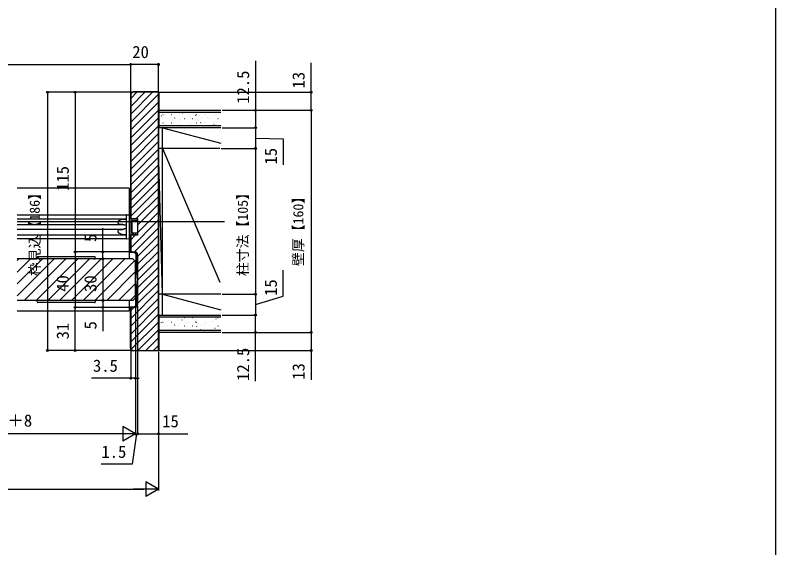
# Model space of a CAD drawing. Units: millimetres, scale not verified. Extents: x -525 to 525, y -783 to 779.
# Drawn here: x -23 to 525, y -400 to -16 of the extents above; entities that cross this region are included whole.
import ezdxf
from ezdxf.enums import TextEntityAlignment as Align

# ---------------------------------------------------------------- set-up
doc = ezdxf.new("R2010")
doc.units = ezdxf.units.MM
doc.header["$LTSCALE"] = 4
for name, color, linetype in [('0-5_YKK_12', 2, 'Continuous'), ('0-6_YKK_13', 4, 'Continuous'), ('0-8_YKK_D', 6, 'Continuous'), ('0-9_YKK_ZWAK', 7, 'Continuous'), ('0-A_YSS_K', 3, 'Continuous'), ('0-B_YSS_KE', 3, 'Continuous')]:
    doc.layers.add(name, color=color, linetype=linetype)
doc.styles.add('ＭＳ ゴシック', font='')
doc.styles.get('ＭＳ ゴシック').set_extended_font_data('MS Gothic')

msp = doc.modelspace()

# ---------------------------------------------------------------- linework, layer by layer
at = {"layer": '0-5_YKK_12'}
for p, q in [((59, -140.478), (-21.75, -140.478)), ((59, -140.478), (59, -191.478)), ((57.019, -159.978), (-21.75, -159.978)), ((-21.75, -162.578), (57, -162.578)), ((-21.75, -164.478), (127.5, -164.478)), ((-21.75, -166.778), (54.786, -166.778)), ((-21.75, -170.178), (54.786, -170.178)), ((57, -174.378), (-21.75, -174.378)), ((57.019, -176.978), (-21.75, -176.978)), ((61.5, -191.478), (-21.75, -191.478)), ((-21.75, -192.581), (-20.647, -191.478)), ((-21.75, -201.066), (-12.161, -191.478)), ((-21.75, -209.551), (-3.676, -191.478)), ((-21.75, -218.037), (4.809, -191.478)), ((-16.706, -221.478), (13.294, -191.478)), ((-8.22, -221.478), (21.78, -191.478)), ((0.265, -221.478), (30.265, -191.478)), ((8.75, -221.478), (38.75, -191.478)), ((17.236, -221.478), (47.236, -191.478)), ((25.721, -221.478), (55.721, -191.478)), ((61.5, -191.478), (63.5, -193.478)), ((34.206, -221.478), (62.853, -192.831)), ((63.5, -219.478), (63.5, -193.478)), ((42.691, -221.478), (63.5, -200.669)), ((51.177, -221.478), (63.475, -209.179)), ((59.662, -221.478), (63.5, -217.639)), ((61.5, -221.478), (-21.75, -221.478)), ((59, -221.478), (59, -228.978)), ((61.5, -221.478), (63.5, -219.478)), ((-21.75, -228.978), (59, -228.978))]:
    msp.add_line(p, q, dxfattribs=at)
at = {"layer": '0-6_YKK_13'}
for p, q in [((53.255, -163.166), (51.42, -164.102)), ((54.043, -162.958), (55.87, -162.847)), ((55.87, -162.847), (57, -162.778)), ((57, -160.781), (57, -160.082)), ((57, -176.174), (57, -160.781)), ((60, -162.728), (60, -174.228)), ((61, -162.728), (60, -162.728)), ((61, -162.978), (61, -162.728)), ((62.2, -162.978), (61, -162.978)), ((64.7, -163.978), (61.5, -163.978)), ((63.2, -162.978), (62.2, -162.478)), ((62.2, -162.978), (62.2, -162.478)), ((63.7, -162.978), (63.2, -162.978)), ((64.7, -162.978), (63.7, -162.478)), ((63.7, -162.978), (63.7, -162.478)), ((64.7, -162.978), (64.7, -163.978)), ((50.838, -164.939), (50.838, -165.575)), ((54.373, -166.632), (52.148, -166.593)), ((61, -172.478), (61, -164.478)), ((50.838, -171.38), (50.838, -172.016)), ((51.42, -172.853), (53.255, -173.789)), ((52.148, -170.362), (54.371, -170.323)), ((55.87, -174.108), (54.043, -173.997)), ((57, -174.178), (55.87, -174.108)), ((61, -174.228), (60, -174.228)), ((61, -174.228), (61, -173.978)), ((62.2, -173.978), (61, -173.978)), ((64.7, -172.978), (61.5, -172.978)), ((62.2, -174.478), (62.2, -173.978)), ((63.2, -173.978), (62.2, -174.478)), ((63.7, -173.978), (63.2, -173.978)), ((63.7, -174.478), (63.7, -173.978)), ((64.7, -173.978), (63.7, -174.478)), ((64.7, -172.978), (64.7, -173.978)), ((57, -176.873), (57, -176.174)), ((59, -177.278), (57.282, -177.172)), ((59, -176.279), (59, -177.278)), ((-7.437, -190.447), (-7.5, -191.478)), ((33.938, -189.978), (-6.938, -189.978)), ((33.502, -191.478), (34.5, -191.478)), ((34.5, -191.478), (34.437, -190.447)), ((59, -187.277), (59, -187.309)), ((59, -187.309), (59, -191.478)), ((64, -200.521), (63.978, -200.739)), ((63.978, -201.186), (63.978, -200.739)), ((64.8, -200.078), (64.52, -200.078)), ((64.8, -200.078), (64.8, -212.878)), ((63.978, -212.215), (63.978, -211.769)), ((63.978, -212.215), (64, -212.433)), ((64.52, -212.878), (64.8, -212.878)), ((-7.437, -222.508), (-7.5, -221.478)), ((33.938, -222.978), (-6.938, -222.978)), ((34.5, -221.478), (34.437, -222.508)), ((59, -221.478), (59, -225.645)), ((59, -225.645), (59, -225.677))]:
    msp.add_line(p, q, dxfattribs=at)
for points in [[(51.42, -164.102), (51.321, -164.157), (51.227, -164.222), (51.138, -164.296), (51.056, -164.381), (50.983, -164.476), (50.922, -164.581), (50.876, -164.695), (50.847, -164.815), (50.838, -164.939)], [(54.043, -162.958), (53.882, -162.974), (53.721, -163.003), (53.563, -163.043), (53.407, -163.097), (53.255, -163.166)], [(57.282, -159.783), (59, -159.678), (59, -160.676), (59, -162.985), (59, -173.97), (59, -176.279)], [(50.838, -165.575), (50.85, -165.716), (50.887, -165.851), (50.945, -165.977), (51.021, -166.091), (51.11, -166.192), (51.209, -166.28), (51.315, -166.356), (51.427, -166.419), (51.542, -166.472), (51.66, -166.515), (51.781, -166.547), (51.903, -166.571), (52.025, -166.587), (52.148, -166.593)], [(54.363, -166.629), (54.563, -166.692), (54.761, -166.767), (54.955, -166.853), (55.145, -166.952)], [(55.259, -166.989), (56.13, -167.087), (56.999, -167.194)], [(57, -169.761), (56.13, -169.867), (55.259, -169.965)], [(52.148, -170.362), (52.016, -170.369), (51.884, -170.387), (51.753, -170.414), (51.624, -170.452), (51.497, -170.502), (51.374, -170.564), (51.257, -170.638), (51.147, -170.727), (51.047, -170.831), (50.961, -170.95), (50.895, -171.084), (50.852, -171.229), (50.838, -171.38)], [(50.838, -172.016), (50.847, -172.14), (50.876, -172.26), (50.922, -172.374), (50.983, -172.479), (51.056, -172.574), (51.138, -172.659), (51.227, -172.733), (51.321, -172.798), (51.42, -172.853)], [(53.255, -173.789), (53.407, -173.858), (53.563, -173.912), (53.721, -173.953), (53.882, -173.981), (54.043, -173.997)], [(55.145, -170.003), (54.955, -170.102), (54.761, -170.188), (54.563, -170.263), (54.363, -170.326)], [(62, -186.977), (62, -186.977), (59.3, -186.977)], [(64, -200.521), (64, -188.977), (64, -188.977)], [(64, -223.977), (64, -223.977), (64, -212.433)], [(59.3, -225.977), (62, -225.977), (62, -225.977)]]:
    msp.add_lwpolyline(points, dxfattribs=at)
for centre, radius, start, end in [((57.3, -160.082), 0.3, 93.5, 180), ((61.5, -164.478), 0.5, 90, 180), ((55.292, -166.69), 0.3, 240.72272, 263.63084), ((55.292, -170.265), 0.3, 96.36916, 119.27728), ((61.5, -172.478), 0.5, 180, 270), ((57.3, -176.873), 0.3, 180, 266.5), ((-6.938, -190.478), 0.5, 90, 176.5), ((33.938, -190.478), 0.5, 3.5, 90), ((59.3, -187.277), 0.3, 90, 174.88985), ((62, -188.977), 2, 0.00218, 89.99782), ((84.28, -206.478), 20.98, 162.8442, 197.1558), ((64.52, -200.378), 0.3, 90, 162.8442), ((64.52, -212.578), 0.3, 197.1558, 270), ((-6.938, -222.478), 0.5, 183.5, 270), ((33.938, -222.478), 0.5, 270, 356.5), ((62, -223.977), 2, 270.00218, 359.99782), ((59.3, -225.677), 0.3, 185.11015, 270)]:
    msp.add_arc(centre, radius, start, end, dxfattribs=at)
for centre, major_axis, start_param, end_param in [((59.3, -187.274), (0.212, 0.214), 2.2670055, 2.3561945), ((59.3, -225.68), (-0.212, 0.214), 0.7853982, 0.8745872)]:
    msp.add_ellipse(centre, major_axis=major_axis, ratio=0.991311, start_param=start_param, end_param=end_param, dxfattribs=at)
at = {"layer": '0-8_YKK_D'}
for p, q in [((150, -48.943), (150, -84.478)), ((-222.8, -51.478), (60, -51.478)), ((60, -72.478), (60, -50.478)), ((60, -72.478), (60, -50.478)), ((80, -51.478), (60, -51.478)), ((80, -70.478), (80, -50.478)), ((61, -71.478), (-1, -71.478)), ((0, -71.478), (0, -257.478)), ((61, -71.478), (19, -71.478)), ((20, -71.478), (20, -186.478)), ((81, -71.478), (191, -71.478)), ((126, -84.478), (151, -84.478)), ((126, -84.478), (191, -84.478)), ((126, -84.478), (191, -84.478)), ((150, -84.478), (150, -96.978)), ((190, -84.478), (190, -244.478)), ((126, -96.978), (151, -96.978)), ((126, -96.978), (151, -96.978)), ((150, -96.978), (150, -111.978)), ((125.247, -111.978), (151, -111.978)), ((125.247, -111.978), (151, -111.978)), ((150, -111.978), (150, -216.978)), ((60, -186.478), (19, -186.478)), ((60, -186.478), (19, -186.478)), ((20, -186.478), (20, -226.478)), ((60, -186.478), (39, -186.478)), ((40, -191.478), (40, -221.478)), ((126, -216.978), (151, -216.978)), ((126, -216.978), (151, -216.978)), ((150, -216.978), (150, -231.978)), ((63.5, -220.478), (63.5, -318.478)), ((63.5, -220.478), (63.5, -318.478)), ((63.5, -220.478), (63.5, -278.478)), ((60, -226.478), (19, -226.478)), ((60, -226.478), (19, -226.478)), ((20, -257.478), (20, -226.478)), ((60, -226.478), (39, -226.478)), ((65, -225.478), (65, -318.478)), ((65, -225.478), (65, -318.478)), ((126, -231.978), (151, -231.978)), ((126, -231.978), (151, -231.978)), ((150, -244.478), (150, -231.978)), ((126, -244.478), (151, -244.478)), ((126, -244.478), (191, -244.478)), ((126, -244.478), (191, -244.478)), ((150, -279.591), (150, -244.478)), ((61, -257.478), (-1, -257.478)), ((61, -257.478), (19, -257.478)), ((60, -256.478), (60, -278.478)), ((81, -257.478), (191, -257.478)), ((80, -258.478), (80, -358.478)), ((80, -258.478), (80, -318.478)), ((60, -277.478), (31.673, -277.478)), ((63.5, -277.478), (60, -277.478)), ((63.5, -277.478), (66.05, -277.478)), ((63.5, -317.478), (54.407, -312.228)), ((54.407, -312.228), (54.407, -322.728)), ((53, -317.478), (-99.5, -317.478)), ((63.5, -317.478), (45.313, -317.478)), ((63.5, -317.478), (54.407, -322.728)), ((63.5, -317.478), (60.95, -317.478)), ((63.5, -317.478), (65, -317.478)), ((63.5, -317.478), (65, -317.478)), ((65, -317.478), (67.55, -317.478)), ((80, -357.478), (70.907, -352.228)), ((70.907, -352.228), (70.907, -362.728)), ((-406, -357.478), (69.5, -357.478)), ((80, -357.478), (61.813, -357.478)), ((80, -357.478), (70.907, -362.728))]:
    msp.add_line(p, q, dxfattribs=at)
for points in [[(190, -84.478), (190, -71.478), (190, -50.2)], [(150, -104.478), (170, -104.966), (170, -123.693)], [(40, -191.478), (40, -186.478), (40, -169.491)], [(150, -224.478), (170, -218.337), (170, -199.609)], [(40, -221.478), (40, -226.478), (40, -243.464)], [(190, -244.478), (190, -257.478), (190, -278.755)], [(64.25, -317.478), (60.994, -339.478), (38.721, -339.478)], [(65, -317.478), (80, -317.478), (101.277, -317.478)]]:
    msp.add_lwpolyline(points, dxfattribs=at)
for centre in [(60, -51.478), (60, -51.478), (80, -51.478), (0, -71.478), (20, -71.478), (190, -71.478), (150, -84.478), (190, -84.478), (190, -84.478), (150, -96.978), (150, -96.978), (150, -111.978), (150, -111.978), (20, -186.478), (20, -186.478), (40, -186.478), (40, -191.478), (40, -191.478), (150, -216.978), (150, -216.978), (40, -221.478), (40, -221.478), (20, -226.478), (20, -226.478), (40, -226.478), (150, -231.978), (150, -231.978), (150, -244.478), (190, -244.478), (190, -244.478), (0, -257.478), (20, -257.478), (190, -257.478), (60, -277.478), (63.5, -277.478), (65, -317.478), (65, -317.478), (80, -317.478)]:
    msp.add_circle(centre, 0.637, dxfattribs=at)
at = {"layer": '0-9_YKK_ZWAK'}
msp.add_lwpolyline([(-525, -783.3), (525, -783.3), (525, 746.7)], dxfattribs=at)
at = {"layer": '0-A_YSS_K'}
for p, q in [((60, -75.978), (64.501, -71.478)), ((60, -81.635), (70.157, -71.478)), ((60, -87.292), (75.814, -71.478)), ((60, -92.949), (80, -72.949)), ((60, -98.605), (80, -78.605)), ((60, -104.262), (80, -84.262)), ((80, -84.478), (125, -84.478)), ((80, -84.478), (80, -244.478)), ((125, -85.978), (80, -85.978)), ((83.186, -87.557), (83.286, -87.557)), ((89.266, -87.557), (89.366, -87.557)), ((95.346, -87.557), (95.446, -87.557)), ((97.061, -86.511), (97.228, -86.401)), ((101.426, -87.557), (101.526, -87.557)), ((107.506, -87.557), (107.606, -87.557)), ((107.957, -86.852), (107.975, -86.845)), ((113.586, -87.557), (113.686, -87.557)), ((119.666, -87.557), (119.766, -87.557)), ((60, -109.919), (80, -89.919)), ((80.336, -90.307), (80.436, -90.307)), ((82.077, -88.593), (82.244, -88.483)), ((83.117, -89.966), (83.136, -89.959)), ((86.416, -90.307), (86.516, -90.307)), ((89.358, -87.756), (89.377, -87.749)), ((90.65, -92.98), (90.669, -92.974)), ((91.682, -90.071), (91.849, -89.961)), ((92.496, -90.307), (92.596, -90.307)), ((96.136, -91.038), (96.155, -91.031)), ((98.576, -90.307), (98.676, -90.307)), ((102.376, -88.828), (102.395, -88.821)), ((104.656, -90.307), (104.756, -90.307)), ((106.666, -87.989), (106.833, -87.879)), ((109.154, -92.109), (109.173, -92.103)), ((110.736, -90.307), (110.836, -90.307)), ((115.395, -89.9), (115.414, -89.893)), ((116.816, -90.307), (116.916, -90.307)), ((120.975, -87.923), (120.994, -87.917)), ((122.173, -93.181), (122.192, -93.174)), ((122.896, -90.307), (122.996, -90.307)), ((60, -115.576), (80, -95.576)), ((80, -95.478), (125, -95.478)), ((125, -96.978), (80, -96.978)), ((80, -111.978), (80, -96.978)), ((83, -96.978), (125, -108.231)), ((83, -111.978), (83, -96.978)), ((83.186, -93.537), (83.286, -93.537)), ((85.069, -94.956), (85.088, -94.95)), ((89.266, -93.537), (89.366, -93.537)), ((95.346, -93.537), (95.446, -93.537)), ((95.353, -95.478), (95.459, -95.407)), ((101.426, -93.537), (101.526, -93.537)), ((103.668, -94.052), (103.687, -94.045)), ((107.506, -93.537), (107.606, -93.537)), ((110.276, -93.435), (110.443, -93.325)), ((113.586, -93.537), (113.686, -93.537)), ((116.687, -95.124), (116.706, -95.117)), ((119.666, -93.537), (119.766, -93.537)), ((119.881, -94.913), (120.048, -94.803)), ((60, -121.233), (80, -101.233)), ((60, -126.89), (80, -106.89)), ((60, -132.547), (80, -112.547)), ((124.247, -111.978), (80, -111.978)), ((83, -216.978), (80, -111.978)), ((83, -216.978), (83, -111.978)), ((83, -111.978), (124.247, -208.22)), ((60, -138.203), (80, -118.203)), ((60, -143.86), (80, -123.86)), ((60, -149.517), (80, -129.517)), ((60, -155.174), (80, -135.174)), ((60, -160.831), (80, -140.831)), ((64.01, -162.478), (80, -146.488)), ((65, -167.145), (80, -152.145)), ((65, -172.801), (80, -157.801)), ((60, -183.458), (80, -163.458)), ((62.638, -186.478), (80, -169.115)), ((60, -177.801), (63.324, -174.478)), ((65, -189.772), (80, -174.772)), ((65, -195.429), (80, -180.429)), ((65, -201.086), (80, -186.086)), ((65, -206.743), (80, -191.743)), ((65, -212.399), (80, -197.399)), ((65, -218.056), (80, -203.056)), ((65, -223.713), (80, -208.713)), ((60, -234.37), (80, -214.37)), ((125, -216.978), (80, -216.978)), ((60, -240.027), (80, -220.027)), ((60, -245.684), (80, -225.684)), ((60, -228.713), (62.236, -226.478)), ((60, -251.34), (80, -231.34)), ((80, -231.978), (125, -231.978)), ((125, -233.478), (80, -233.478)), ((80.336, -233.827), (80.436, -233.827)), ((86.416, -233.827), (86.516, -233.827)), ((92.496, -233.827), (92.596, -233.827)), ((92.767, -234.278), (92.786, -234.271)), ((96.958, -235.456), (97.125, -235.345)), ((98.576, -233.827), (98.676, -233.827)), ((104.656, -233.827), (104.756, -233.827)), ((105.786, -235.35), (105.805, -235.343)), ((110.736, -233.827), (110.836, -233.827)), ((116.816, -233.827), (116.916, -233.827)), ((121.547, -234.852), (121.714, -234.741)), ((122.896, -233.827), (122.996, -233.827)), ((60.366, -256.631), (80, -236.997)), ((80.336, -239.807), (80.436, -239.807)), ((81.701, -238.197), (81.72, -238.19)), ((81.974, -237.538), (82.141, -237.427)), ((83.186, -237.057), (83.286, -237.057)), ((86.416, -239.807), (86.516, -239.807)), ((87.281, -236.221), (87.3, -236.214)), ((89.266, -237.057), (89.366, -237.057)), ((91.579, -239.016), (91.746, -238.905)), ((92.496, -239.807), (92.596, -239.807)), ((94.719, -239.269), (94.738, -239.262)), ((95.346, -237.057), (95.446, -237.057)), ((98.576, -239.807), (98.676, -239.807)), ((100.3, -237.293), (100.319, -237.286)), ((101.426, -237.057), (101.526, -237.057)), ((104.656, -239.807), (104.756, -239.807)), ((106.563, -236.934), (106.73, -236.823)), ((107.506, -237.057), (107.606, -237.057)), ((107.738, -240.341), (107.757, -240.334)), ((110.736, -239.807), (110.836, -239.807)), ((113.318, -238.364), (113.337, -238.358)), ((113.586, -237.057), (113.686, -237.057)), ((116.816, -239.807), (116.916, -239.807)), ((118.804, -236.422), (118.823, -236.415)), ((119.666, -237.057), (119.766, -237.057)), ((122.896, -239.807), (122.996, -239.807)), ((65.177, -257.478), (80, -242.654)), ((80, -242.978), (125, -242.978)), ((125, -244.478), (80, -244.478)), ((88.479, -241.479), (88.498, -241.472)), ((101.497, -242.55), (101.516, -242.544)), ((110.173, -242.38), (110.34, -242.27)), ((120.756, -241.412), (120.775, -241.406)), ((70.834, -257.478), (80, -248.311)), ((76.49, -257.478), (80, -253.968))]:
    msp.add_line(p, q, dxfattribs=at)
msp.add_lwpolyline([(83, -231.978), (83, -216.978), (125, -228.231)], dxfattribs=at)
at = {"layer": '0-B_YSS_KE'}
for p, q in [((80.2, -71.278), (62, -71.278)), ((61, -186.478), (63, -186.478)), ((63, -186.678), (61, -186.678)), ((64.8, -224.478), (64.8, -188.478)), ((65, -188.478), (65, -224.478)), ((59.8, -255.478), (59.8, -227.478)), ((60, -227.478), (60, -255.478)), ((61, -226.278), (63, -226.278)), ((63, -226.478), (61, -226.478)), ((62, -257.478), (80, -257.478))]:
    msp.add_line(p, q, dxfattribs=at)
for points in [[(59.8, -73.478), (59.8, -162.06), (60.417, -162.678), (64.8, -162.678), (64.8, -163.678), (65, -163.678)], [(60, -73.478), (60, -161.978), (60.5, -162.478), (65, -162.478), (65, -174.478), (60.5, -174.478), (60, -174.978), (60, -185.478)], [(80, -257.478), (80, -71.478), (62, -71.478)], [(80.2, -71.278), (80.2, -96.278), (80, -96.278)], [(59.8, -185.478), (59.8, -174.895), (60.417, -174.278), (64.8, -174.278), (64.8, -173.278), (65, -173.278)], [(80, -232.678), (80.2, -232.678), (80.2, -257.678), (62, -257.678)]]:
    msp.add_lwpolyline(points, dxfattribs=at)
for centre, radius, start, end in [((62, -73.478), 2.2, 90.00001, 179.99999), ((62, -73.478), 2, 90.00001, 179.99999), ((61, -185.478), 1.2, 180.00001, 269.99999), ((61, -185.478), 1, 180.00001, 269.99999), ((63, -188.478), 2, 0.00001, 89.99999), ((63, -188.478), 1.8, 0.00001, 89.99999), ((63, -224.478), 1.8, 270.00001, 359.99999), ((63, -224.478), 2, 270.00001, 359.99999), ((61, -227.478), 1.2, 90.00001, 179.99999), ((61, -227.478), 1, 90.00001, 179.99999), ((62, -255.478), 2.2, 180.00001, 269.99999), ((62, -255.478), 2, 180.00001, 269.99999)]:
    msp.add_arc(centre, radius, start, end, dxfattribs=at)

# ---------------------------------------------------------------- texts
at = {"layer": '0-8_YKK_D', "style": 'ＭＳ ゴシック'}
for s, p in [('20', (61.136, -49.478)), ('3.5', (32.786, -275.478)), ('DW＝W／3＋8', (-76.943, -315)), ('15', (82.709, -315.478)), ('1.5', (38.88, -337.478))]:
    msp.add_text(s, height=8.798, dxfattribs=at).set_placement(p, align=Align.BOTTOM_LEFT)
for s, height, p in [('12.5', 8.798, (148, -79.784)), ('13', 8.798, (188, -68.768)), ('15', 8.798, (168, -123.534)), ('115', 8.798, (18, -142.546)), ('枠見込【186】', 7.331, (-3.364, -203.995)), ('柱寸法【105】', 7.331, (146.636, -203.938)), ('壁厚【160】', 7.331, (186.636, -196.693)), ('5', 8.798, (38, -179.332)), ('40', 8.798, (18, -215.205)), ('30', 8.798, (38, -215.341)), ('15', 8.798, (168, -218.178)), ('31', 8.798, (18, -249.512)), ('5', 8.798, (38, -242.35)), ('12.5', 8.798, (148, -279.432)), ('13', 8.798, (188, -278.596))]:
    msp.add_text(s, height=height, rotation=90, dxfattribs=at).set_placement(p, align=Align.BOTTOM_LEFT)

doc.saveas('drawing.dxf')
